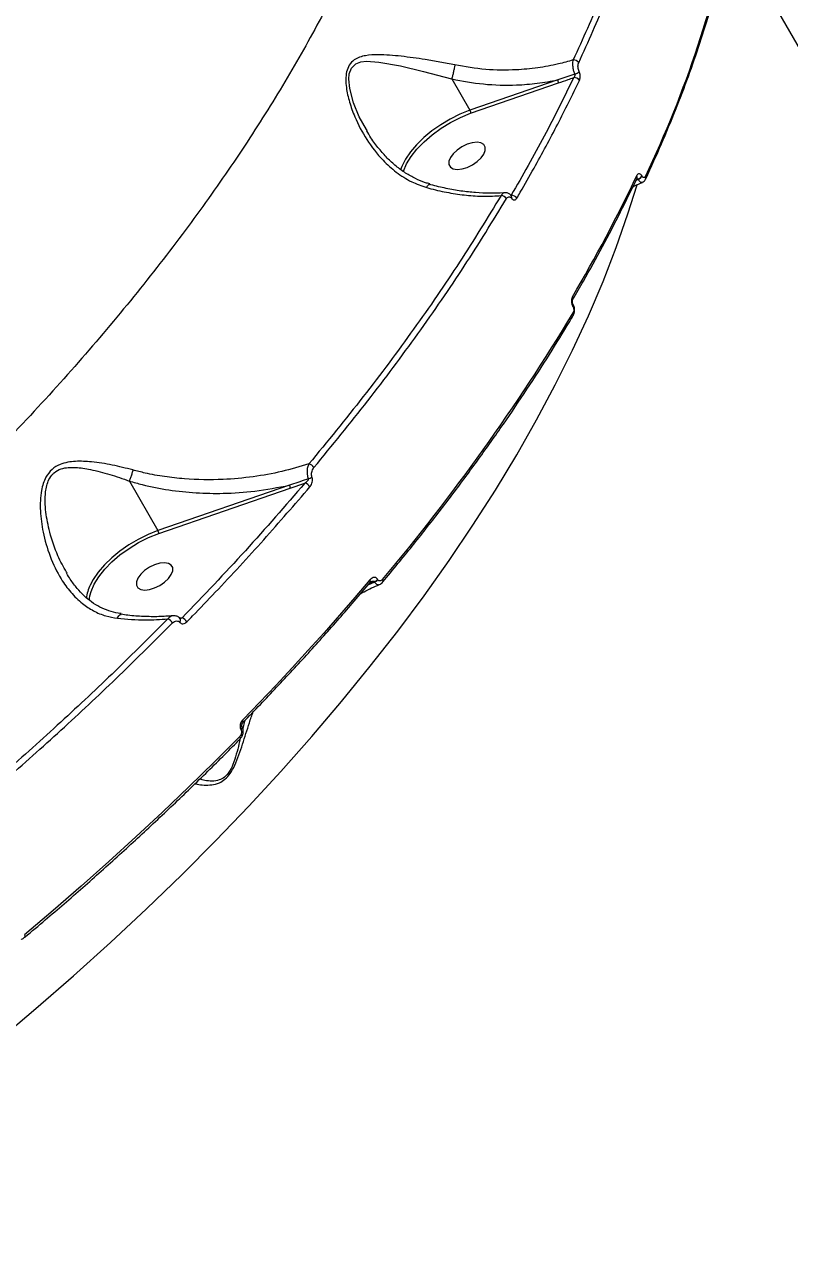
# Model space of a CAD drawing. Header units: millimetres. Extents: x -7447 to 8662, y -5576 to 6370.
# Drawn here: x 1090.2 to 1259.4, y -1217.7 to -945.6 of the extents above; entities that cross this region are included whole.
import ezdxf

# ---------------------------------------------------------------- set-up
doc = ezdxf.new("R2010")
doc.units = ezdxf.units.MM
doc.layers.add('DiKom', color=7, linetype='Continuous')
doc.layers.add('DIKOM_ОБЪЕКТ', color=7, linetype='Continuous')
doc.styles.add('style1', font='arial.ttf', dxfattribs={"width": 0.8})
doc.dimstyles.new('1-50', dxfattribs={"dimtxt": 300, "dimasz": 200, "dimexe": 100, "dimexo": 0, "dimgap": 100, "dimtad": 1, "dimdec": 0, "dimtxsty": 'style1', "dimcen": 0, "dimclrd": 7, "dimclre": 7, "dimadec": 1, "dimazin": 2, "dimtfac": 1, "dimtdec": 0, "dimtmove": 1, "dimatfit": 3, "dimfxl": 0, "dimlwd": 25, "dimlwe": 18, "dimarcsym": 0})

# ---------------------------------------------------------------- blocks, each defined once
blk = doc.blocks.new('*D10')
at = {"color": 7, "linetype": 'Continuous', "lineweight": 18, "transparency": 16777216}
for p, q in [((-5489.75, 240.8), (-5489.75, 4573.49)), ((4778.18, -2126.78), (4778.18, 4573.49))]:
    blk.add_line(p, q, dxfattribs=at)
at = {"color": 7, "linetype": 'Continuous', "lineweight": 25, "transparency": 16777216}
blk.add_line((4578.18, 4473.49), (-5289.75, 4473.49), dxfattribs=at)
at = {"color": 7, "linetype": 'Continuous', "transparency": 16777216}
for points in [[(-5289.75, 4506.82), (-5289.75, 4440.16), (-5489.75, 4473.49)], [(4578.18, 4506.82), (4578.18, 4440.16), (4778.18, 4473.49)]]:
    blk.add_solid(points, dxfattribs=at)
at = {"layer": 'Defpoints', "color": 0, "linetype": 'Continuous', "transparency": 16777216}
for p in [(-5489.75, 4473.49), (-5489.75, 240.8), (4778.18, -2126.78)]:
    blk.add_point(p, dxfattribs=at)
at = {"color": 0, "linetype": 'Continuous', "lineweight": 15, "transparency": 16777216, "insert": (-777.31, 4726.76), "char_height": 300, "attachment_point": 5, "style": 'style1'}
blk.add_mtext('10300', dxfattribs=at)
blk = doc.blocks.new('*D11')
at = {"color": 7, "linetype": 'Continuous', "lineweight": 18, "transparency": 16777216}
for p, q in [((2045.4, 3512.26), (7772.09, 3512.26)), ((-1858.48, -4091.08), (7772.09, -4091.08))]:
    blk.add_line(p, q, dxfattribs=at)
at = {"color": 7, "linetype": 'Continuous', "lineweight": 25, "transparency": 16777216}
blk.add_line((7672.09, -3891.08), (7672.09, 3312.26), dxfattribs=at)
at = {"color": 7, "linetype": 'Continuous', "transparency": 16777216}
for points in [[(7638.76, 3312.26), (7705.42, 3312.26), (7672.09, 3512.26)], [(7638.76, -3891.08), (7705.42, -3891.08), (7672.09, -4091.08)]]:
    blk.add_solid(points, dxfattribs=at)
at = {"layer": 'Defpoints', "color": 0, "linetype": 'Continuous', "transparency": 16777216}
for p in [(2045.4, 3512.26), (7672.09, 3512.26), (-1858.48, -4091.08)]:
    blk.add_point(p, dxfattribs=at)
at = {"color": 0, "linetype": 'Continuous', "lineweight": 15, "transparency": 16777216, "insert": (7418.92, 3.22), "char_height": 300, "attachment_point": 5, "rotation": 90, "style": 'style1'}
blk.add_mtext('7600', dxfattribs=at)
blk = doc.blocks.new('*D12')
at = {"layer": 'Defpoints', "color": 0, "transparency": 16777216}
for p in [(-7446.93, 5919.72), (-7446.93, 736.93), (6905.53, -2412.68)]:
    blk.add_point(p, dxfattribs=at)
at = {"layer": 'DiKom', "color": 7, "lineweight": 18, "transparency": 16777216}
for p, q in [((-7446.93, 736.93), (-7446.93, 6019.72)), ((6905.53, -2412.68), (6905.53, 6019.72))]:
    blk.add_line(p, q, dxfattribs=at)
at = {"layer": 'DiKom', "color": 7, "lineweight": 25, "transparency": 16777216}
blk.add_line((6705.53, 5919.72), (-7246.93, 5919.72), dxfattribs=at)
at = {"layer": 'DiKom', "color": 7, "transparency": 16777216}
for points in [[(-7246.93, 5953.05), (-7246.93, 5886.39), (-7446.93, 5919.72)], [(6705.53, 5953.05), (6705.53, 5886.39), (6905.53, 5919.72)]]:
    blk.add_solid(points, dxfattribs=at)
at = {"layer": 'DiKom', "color": 0, "transparency": 16777216, "insert": (-918.31, 6173), "char_height": 300, "attachment_point": 5, "style": 'style1'}
blk.add_mtext('14300', dxfattribs=at)
blk = doc.blocks.new('*D13')
at = {"layer": 'Defpoints', "color": 0, "transparency": 16777216}
for p in [(2049.72, 5594.27), (-1141.86, -5576.35), (8561.69, -5576.35)]:
    blk.add_point(p, dxfattribs=at)
at = {"layer": 'DiKom', "color": 7, "lineweight": 18, "transparency": 16777216}
for p, q in [((2049.72, 5594.27), (8661.69, 5594.27)), ((-1141.86, -5576.35), (8661.69, -5576.35))]:
    blk.add_line(p, q, dxfattribs=at)
at = {"layer": 'DiKom', "color": 7, "lineweight": 25, "transparency": 16777216}
blk.add_line((8561.69, 5394.27), (8561.69, -5376.35), dxfattribs=at)
at = {"layer": 'DiKom', "color": 7, "transparency": 16777216}
for points in [[(8528.35, 5394.27), (8595.02, 5394.27), (8561.69, 5594.27)], [(8528.35, -5376.35), (8595.02, -5376.35), (8561.69, -5576.35)]]:
    blk.add_solid(points, dxfattribs=at)
at = {"layer": 'DiKom', "color": 0, "transparency": 16777216, "insert": (8308.52, 8.96), "char_height": 300, "attachment_point": 5, "rotation": 90, "style": 'style1'}
blk.add_mtext('11200', dxfattribs=at)

msp = doc.modelspace()

# ---------------------------------------------------------------- linework, layer by layer
at = {"layer": 'DIKOM_ОБЪЕКТ', "color": 7, "linetype": 'Continuous', "lineweight": 15}
for p, q in [((1377.44, -1151.45), (1246.38, -924.46)), ((1184.69, -957.66), (1188.69, -964.58)), ((1208.13, -957.87), (1188.69, -964.58)), ((1188.87, -965.25), (1208.32, -958.53)), ((1165.94, -969.08), (1165.82, -968.86)), ((1226.82, -979.16), (1226.78, -979.1)), ((1225.93, -979.88), (1225.43, -980.15)), ((1225.53, -979.96), (1225.89, -979.82)), ((1225.89, -979.82), (1225.93, -979.88)), ((1197.94, -983.57), (1197.93, -983.55)), ((1211.48, -1007.94), (1211.5, -1007.98)), ((1211.55, -1007.55), (1211.53, -1007.51)), ((1113.35, -1046.61), (1119.67, -1057.57)), ((1148.95, -1048.19), (1152.18, -1047.06)), ((1148.76, -1047.52), (1119.67, -1057.57)), ((1119.86, -1058.24), (1148.95, -1048.19)), ((1099.57, -1067.01), (1099.44, -1066.76)), ((1167.57, -1068.94), (1166.15, -1069.62)), ((1166.47, -1069.24), (1167.53, -1068.86)), ((1167.53, -1068.86), (1167.57, -1068.94)), ((1168.32, -1068.43), (1168.27, -1068.35)), ((1125, -1076.87), (1124.44, -1076.94)), ((1138.05, -1101.6), (1138.06, -1101.62)), ((1138.29, -1100.97), (1138.27, -1100.94))]:
    msp.add_line(p, q, dxfattribs=at)
at = {"layer": 'DIKOM_ОБЪЕКТ', "color": 7, "linetype": 'Continuous', "lineweight": 15, "flags": 128}
for points in [[(1165.82, -968.86), (1164.21, -966), (1162.97, -962.93), (1162.13, -959.78), (1161.92, -957.7), (1162.01, -956.54), (1162.47, -955.25), (1163.45, -954.3), (1164.58, -953.89), (1165.83, -953.75), (1168.54, -953.92), (1173.32, -954.78), (1178.47, -956), (1181.53, -956.79), (1184.67, -957.63), (1184.68, -957.64), (1184.68, -957.64)], [(1188.69, -964.58), (1186.5, -965.46), (1184.34, -966.53), (1182.26, -967.77), (1180.3, -969.15), (1178.5, -970.63), (1176.91, -972.2), (1175.55, -973.81), (1174.46, -975.43), (1173.85, -976.58)], [(1173.97, -978.23), (1174.02, -978.07), (1174.7, -976.46), (1175.69, -974.81), (1176.99, -973.15), (1178.55, -971.53), (1180.34, -969.99), (1182.32, -968.55), (1184.43, -967.27), (1186.64, -966.16), (1188.87, -965.25)], [(1189.25, -976.67), (1190.31, -975.95), (1191.18, -975.13), (1191.8, -974.28), (1192.12, -973.45), (1192.12, -972.72), (1191.79, -972.15), (1191.16, -971.78), (1190.28, -971.65), (1189.23, -971.76), (1188.08, -972.1), (1186.94, -972.65), (1185.89, -973.37), (1185.01, -974.19), (1184.39, -975.05), (1184.07, -975.87), (1184.07, -976.6), (1184.4, -977.17), (1185.03, -977.54), (1185.91, -977.68), (1186.96, -977.57), (1188.11, -977.22), (1189.25, -976.67)], [(1173.85, -976.58), (1173.65, -977.03), (1173.38, -977.76)], [(1084.06, -1170.51), (1092.63, -1163.31), (1101.01, -1156.03), (1109.2, -1148.66), (1117.17, -1141.21), (1124.94, -1133.7), (1132.48, -1126.13), (1139.8, -1118.5), (1146.88, -1110.83), (1153.72, -1103.11), (1160.31, -1095.37), (1166.65, -1087.59), (1172.74, -1079.8), (1178.55, -1072), (1184.1, -1064.19), (1189.37, -1056.39), (1194.36, -1048.6), (1199.06, -1040.82), (1203.48, -1033.07), (1207.6, -1025.35), (1211.43, -1017.67), (1214.95, -1010.04), (1218.17, -1002.46), (1221.08, -994.94), (1223.68, -987.49), (1225.69, -981.08)], [(1104.62, -1071.98), (1104.87, -1071.06), (1105.56, -1069.44), (1106.58, -1067.78), (1107.89, -1066.12), (1109.47, -1064.49), (1111.27, -1062.95), (1113.27, -1061.52), (1115.4, -1060.23), (1117.61, -1059.13), (1119.86, -1058.24)], [(1119.67, -1057.57), (1117.48, -1058.44), (1115.31, -1059.5), (1113.21, -1060.73), (1111.24, -1062.11), (1109.43, -1063.59), (1107.81, -1065.16), (1106.44, -1066.78), (1105.33, -1068.41), (1104.69, -1069.61)], [(1120.09, -1069.71), (1121.14, -1068.99), (1122.01, -1068.17), (1122.63, -1067.31), (1122.96, -1066.49), (1122.95, -1065.76), (1122.62, -1065.19), (1121.99, -1064.82), (1121.12, -1064.68), (1120.06, -1064.79), (1118.92, -1065.14), (1117.77, -1065.69), (1116.72, -1066.41), (1115.85, -1067.23), (1115.23, -1068.09), (1114.9, -1068.91), (1114.91, -1069.64), (1115.24, -1070.21), (1115.87, -1070.58), (1116.74, -1070.71), (1117.8, -1070.6), (1118.94, -1070.26), (1120.09, -1069.71)], [(1166.59, -1068.48), (1163.27, -1072.38), (1159.88, -1076.27), (1156.45, -1080.15), (1152.95, -1084.03), (1149.4, -1087.9), (1145.8, -1091.75), (1142.14, -1095.6), (1138.43, -1099.43)], [(1104.49, -1072.98), (1104.52, -1072.6), (1104.62, -1071.98)], [(1137.79, -1103.1), (1132.21, -1108.71), (1126.51, -1114.28), (1120.71, -1119.82), (1114.8, -1125.33), (1108.79, -1130.79), (1102.67, -1136.22), (1096.46, -1141.61), (1090.16, -1146.96)], [(1137.87, -1103.65), (1137.88, -1103.64), (1137.91, -1103.57), (1137.92, -1103.47), (1137.9, -1103.36), (1137.86, -1103.24), (1137.79, -1103.1)], [(1090.28, -1147.46), (1090.29, -1147.45), (1090.31, -1147.39), (1090.31, -1147.31), (1090.28, -1147.21), (1090.23, -1147.09), (1090.16, -1146.96)]]:
    msp.add_lwpolyline(points, dxfattribs=at)
at = {"layer": 'DIKOM_ОБЪЕКТ', "color": 7, "linetype": 'Continuous', "lineweight": 15}
for centre, radius, start, end in [((1006.26, -873.45), 245.27, 334.455, 349.0156), ((1211.67, -954.77), 1.33, 32.8794, 94.8603), ((1211.83, -958.68), 1.33, 32.6519, 96.6452), ((1211.38, -954.75), 1.94, 285.7359, 320.0962), ((1207.01, -958.53), 1.31, 359.9793, 30.6155), ((915.47, -831.52), 343.47, 329.5039, 334.5668), ((1225.15, -979.36), 0.604, 337.7627, 33.5024), ((1225.39, -978.29), 1.61, 288.2973, 329.8652), ((1225.42, -978.35), 1.61, 288.2916, 329.8708), ((1227.05, -979.55), 0.601, 337.7738, 33.6773), ((1195.59, -984.9), 1.43, 32.1543, 89.2645), ((1197.89, -984.79), 1.41, 31.9709, 91.63), ((1197.49, -983.83), 0.525, 331.2516, 32.7456), ((1210.96, -1006.15), 0.57, 334.259, 35.2772), ((1211.14, -1007.68), 0.425, 322.2665, 24.6), ((1211.16, -1007.72), 0.43, 322.4869, 22.6957), ((821.74, -775.29), 454.69, 319.8695, 329.0113), ((1211.07, -1009.72), 0.572, 334.3148, 35.1399), ((1152.69, -1044.51), 1.74, 30.8278, 76.8544), ((1151.81, -1048.76), 1.73, 30.4713, 77.8847), ((1152.41, -1044.05), 2.14, 284.4443, 309.1985), ((1147.64, -1048.19), 1.31, 359.9826, 30.6146), ((1118.53, -1058.25), 1.33, 0.4532, 30.6126), ((1166.18, -1068.8), 0.52, 332.5246, 38.8705), ((1166.92, -1067.16), 1.81, 289.8154, 318.6962), ((1166.96, -1067.23), 1.81, 289.8273, 318.6844), ((1168.98, -1068.68), 0.527, 332.8302, 38.3365), ((1112.98, -1073.61), 9.2, 154.2352, 173.5729), ((1121.1, -1079.02), 2.06, 30.2447, 68.6083), ((1124, -1077.38), 0.691, 315.5979, 27.757), ((1124.34, -1078.76), 2, 29.963, 70.4889), ((1137.7, -1101.11), 0.593, 305.1267, 16.9227), ((1137.72, -1101.13), 0.596, 305.2279, 16.2859), ((1138.04, -1099.76), 0.511, 335.1352, 40.4731)]:
    msp.add_arc(centre, radius, start, end, dxfattribs=at)
for points, knots in [([(1168.46, -789.68), (1169.71, -791.87), (1172.79, -797.27), (1176.58, -806.52), (1179.9, -817.34), (1182.15, -828.79), (1183.31, -840.83), (1183.35, -853.45), (1182.26, -866.34), (1180.09, -879.45), (1176.88, -892.74), (1172.58, -906.42), (1167.17, -920.48), (1160.63, -934.86), (1153.11, -949.25), (1144.67, -963.59), (1135.37, -977.83), (1125.06, -992.22), (1113.72, -1006.72), (1101.39, -1021.27), (1089.18, -1034.62), (1077.33, -1046.75), (1066.03, -1057.71), (1054.24, -1068.56), (1042.01, -1079.24), (1029.4, -1089.72), (1016.38, -1099.98), (1003, -1110.06), (993.78, -1116.57), (989.16, -1119.83)], [0, 0, 0, 0, 0.026836, 0.066391, 0.105977, 0.145532, 0.186243, 0.226987, 0.267697, 0.307122, 0.346577, 0.386001, 0.426576, 0.467184, 0.507758, 0.547089, 0.58645, 0.625781, 0.666258, 0.706768, 0.747246, 0.778662, 0.810079, 0.841746, 0.873414, 0.904934, 0.936454, 0.968227, 1, 1, 1, 1]), ([(1231.11, -894.25), (1230.26, -898.45), (1228.56, -906.84), (1224.86, -919.8), (1220.31, -933), (1215.76, -944.27), (1212.62, -951.12), (1211.55, -953.45)], [0, 0, 0, 0, 0.220311, 0.440622, 0.663084, 0.885546, 1, 1, 1, 1]), ([(1212.78, -954.05), (1213.85, -951.72), (1216.98, -944.89), (1221.51, -933.69), (1226.07, -920.5), (1229.8, -907.46), (1231.52, -898.97), (1232.38, -894.72)], [0, 0, 0, 0, 0.114456, 0.334766, 0.555076, 0.777538, 1, 1, 1, 1]), ([(1227.61, -979.78), (1228.22, -978.45), (1229.99, -974.6), (1232.72, -968.27), (1235.71, -960.8), (1238.41, -953.39), (1240.84, -946.04), (1242.98, -938.76), (1244.85, -931.55), (1246.2, -925.52), (1246.88, -921.91), (1247.12, -920.64)], [0, 0, 0, 0, 0.065274, 0.189297, 0.313324, 0.437351, 0.561372, 0.685387, 0.809396, 0.933392, 1, 1, 1, 1]), ([(1185.35, -954.54), (1184.25, -954.33), (1182.05, -953.9), (1178.04, -953.23), (1173.4, -952.58), (1169.02, -952.23), (1166.03, -952.38), (1164.26, -952.8), (1162.98, -953.41), (1161.95, -954.48), (1161.37, -956.02), (1161.21, -957.74), (1161.37, -960), (1162.01, -962.81), (1163.42, -966.73), (1165.77, -971.18), (1168.95, -975.29), (1172.38, -978.35), (1175.61, -980.45), (1178.01, -981.28), (1179.14, -981.68)], [0, 0, 0, 0, 0.051566, 0.103895, 0.193807, 0.286397, 0.343698, 0.372759, 0.402467, 0.436678, 0.46711, 0.496461, 0.526971, 0.580376, 0.634946, 0.725167, 0.818123, 0.880203, 0.943889, 1, 1, 1, 1]), ([(1185.35, -954.54), (1185.35, -954.57), (1185.32, -954.79), (1185.23, -955.29), (1185.07, -956.09), (1184.88, -956.93), (1184.75, -957.4), (1184.68, -957.64)], [0, 0, 0, 0, 0.026245, 0.263099, 0.508736, 0.754382, 1, 1, 1, 1]), ([(1211.55, -953.45), (1210.47, -953.76), (1207.92, -954.49), (1203.7, -955.26), (1198.32, -955.76), (1192.12, -955.72), (1187.62, -954.94), (1185.35, -954.54)], [0, 0, 0, 0, 0.130165, 0.308139, 0.488274, 0.740851, 1, 1, 1, 1]), ([(1211.55, -953.45), (1211.54, -953.51), (1211.46, -953.76), (1211.41, -954.3), (1211.46, -955.08), (1211.62, -955.9), (1211.81, -956.37), (1211.91, -956.61)], [0, 0, 0, 0, 0.078077, 0.313979, 0.543197, 0.771087, 1, 1, 1, 1]), ([(1212.87, -955.99), (1212.81, -955.85), (1212.7, -955.56), (1212.62, -955.06), (1212.63, -954.58), (1212.7, -954.25), (1212.77, -954.09), (1212.78, -954.05)], [0, 0, 0, 0, 0.226376, 0.452758, 0.682433, 0.920796, 1, 1, 1, 1]), ([(1184.68, -957.64), (1184.68, -957.64), (1184.68, -957.65), (1184.69, -957.65), (1184.69, -957.66)], [0, 0, 0, 0, 0.412911, 1, 1, 1, 1]), ([(1184.69, -957.66), (1187.03, -958.09), (1191.76, -958.97), (1198.15, -959.09), (1203.64, -958.69), (1206.63, -958.14), (1208.13, -957.87)], [0, 0, 0, 0, 0.300145, 0.608219, 0.803095, 1, 1, 1, 1]), ([(1211.68, -957.36), (1209.56, -961.67), (1205.34, -970.29), (1200.35, -979.01), (1197.85, -983.38)], [0, 0, 0, 0, 0.499449, 1, 1, 1, 1]), ([(1211.91, -956.61), (1211.83, -956.64), (1210.58, -957.06), (1209.32, -957.48), (1208.13, -957.87)], [0, 0, 0, 0, 0.060802, 1, 1, 1, 1]), ([(1208.32, -958.53), (1209.03, -958.29), (1210.15, -957.9), (1211.27, -957.5), (1211.68, -957.36)], [0, 0, 0, 0, 0.638909, 1, 1, 1, 1]), ([(1211.91, -956.61), (1211.92, -956.66), (1211.93, -956.71), (1211.94, -956.82), (1211.92, -956.96), (1211.84, -957.14), (1211.75, -957.28), (1211.69, -957.34), (1211.68, -957.36)], [0, 0, 0, 0, 0.172686, 0.199345, 0.413454, 0.650577, 0.91182, 1, 1, 1, 1]), ([(1212.95, -957.96), (1212.97, -957.92), (1213.04, -957.76), (1213.11, -957.42), (1213.12, -956.93), (1213.04, -956.43), (1212.93, -956.14), (1212.87, -955.99)], [0, 0, 0, 0, 0.079617, 0.319514, 0.549812, 0.774848, 1, 1, 1, 1]), ([(1199.09, -984.04), (1199.35, -983.6), (1200.64, -981.37), (1203.76, -975.9), (1208.23, -967.64), (1211.37, -961.19), (1212.95, -957.96)], [0, 0, 0, 0, 0.050768, 0.253857, 0.626699, 1, 1, 1, 1]), ([(1188.69, -964.58), (1188.71, -964.63), (1188.76, -964.72), (1188.82, -964.88), (1188.86, -965.04), (1188.87, -965.16), (1188.88, -965.22), (1188.87, -965.24), (1188.87, -965.25)], [0, 0, 0, 0, 0.214761, 0.429415, 0.644026, 0.858656, 0.955363, 1, 1, 1, 1]), ([(1179.81, -980.86), (1179.51, -980.78), (1178.41, -980.49), (1176.62, -979.7), (1174.42, -978.49), (1172.33, -976.97), (1170.37, -975.16), (1168.51, -973.06), (1166.99, -971.04), (1166.18, -969.64), (1165.88, -969.11)], [0, 0, 0, 0, 0.050737, 0.179651, 0.314659, 0.45418, 0.596828, 0.742464, 0.902756, 1, 1, 1, 1]), ([(1226.78, -979.1), (1226.74, -979.04), (1226.63, -978.86), (1226.4, -978.66), (1226.12, -978.59), (1225.85, -978.7), (1225.72, -978.92), (1225.65, -979.02)], [0, 0, 0, 0, 0.108281, 0.320411, 0.543054, 0.771578, 1, 1, 1, 1]), ([(1227.55, -979.22), (1227.51, -979.29), (1227.43, -979.43), (1227.25, -979.5), (1227.07, -979.45), (1226.92, -979.32), (1226.84, -979.2), (1226.82, -979.16)], [0, 0, 0, 0, 0.228848, 0.457919, 0.678588, 0.88836, 1, 1, 1, 1]), ([(1179.14, -981.68), (1179.15, -981.64), (1179.22, -981.51), (1179.39, -981.23), (1179.61, -980.98), (1179.73, -980.99), (1179.78, -981)], [0, 0, 0, 0, 0.066222, 0.293474, 0.692734, 1, 1, 1, 1]), ([(1179.14, -981.68), (1179.45, -981.76), (1181.08, -982.21), (1184.04, -982.86), (1187.96, -983.42), (1191.86, -983.66), (1194.35, -983.53), (1195.6, -983.46)], [0, 0, 0, 0, 0.056389, 0.288286, 0.522764, 0.76, 1, 1, 1, 1]), ([(1196.43, -982.81), (1196.33, -982.82), (1195.26, -982.94), (1193.11, -982.96), (1189.98, -982.84), (1186.74, -982.48), (1183.43, -981.88), (1181.1, -981.36), (1179.89, -980.98), (1179.79, -980.95)], [0, 0, 0, 0, 0.020969, 0.210882, 0.402228, 0.594893, 0.788577, 0.982852, 1, 1, 1, 1]), ([(1211.47, -1006.4), (1212.26, -1005.05), (1214.53, -1001.14), (1218.1, -994.69), (1222.08, -987.1), (1224.5, -982.08), (1225.71, -979.59)], [0, 0, 0, 0, 0.14989, 0.434712, 0.719543, 1, 1, 1, 1]), ([(1224.76, -981.52), (1224.89, -981.45), (1225.58, -981.08), (1226.31, -980.78), (1226.91, -980.53)], [0, 0, 0, 0, 0.196487, 1, 1, 1, 1]), ([(1225.71, -979.59), (1225.71, -979.59), (1225.71, -979.57), (1225.71, -979.58), (1225.71, -979.58)], [0, 0, 0, 0, 0.098799, 1, 1, 1, 1]), ([(1225.73, -979.7), (1225.76, -979.71), (1225.81, -979.73), (1225.86, -979.77), (1225.88, -979.8), (1225.89, -979.82)], [0, 0, 0, 0, 0.511551, 0.671549, 1, 1, 1, 1]), ([(1225.93, -979.88), (1225.98, -979.96), (1226.14, -980.2), (1226.43, -980.46), (1226.71, -980.58), (1226.84, -980.51), (1226.88, -980.48)], [0, 0, 0, 0, 0.16998, 0.48962, 0.823168, 1, 1, 1, 1]), ([(1226.89, -980.5), (1227.01, -980.43), (1227.27, -980.29), (1227.5, -980.02), (1227.57, -979.83), (1227.6, -979.77)], [0, 0, 0, 0, 0.392126, 0.824457, 1, 1, 1, 1]), ([(1195.6, -983.46), (1192.6, -988.37), (1186.59, -998.2), (1176.35, -1013.04), (1165.3, -1027.94), (1157.16, -1037.86), (1153.09, -1042.82)], [0, 0, 0, 0, 0.248594, 0.49719, 0.748596, 1, 1, 1, 1]), ([(1154.19, -1043.62), (1158.22, -1038.71), (1166.29, -1028.87), (1177.34, -1014), (1187.66, -999.07), (1193.75, -989.11), (1196.8, -984.13)], [0, 0, 0, 0, 0.248594, 0.49719, 0.748595, 1, 1, 1, 1]), ([(1196.43, -982.83), (1196.43, -982.83), (1196.27, -982.8), (1195.96, -982.98), (1195.72, -983.3), (1195.6, -983.46)], [0, 0, 0, 0, 0.008567, 0.504099, 1, 1, 1, 1]), ([(1197.91, -983.57), (1197.8, -983.43), (1197.55, -983.11), (1197.02, -982.84), (1196.62, -982.84), (1196.44, -982.84)], [0, 0, 0, 0, 0.306891, 0.694549, 1, 1, 1, 1]), ([(1196.8, -984.13), (1196.87, -984.03), (1197.02, -983.83), (1197.31, -983.72), (1197.62, -983.78), (1197.83, -983.94), (1197.93, -984.07), (1197.95, -984.09)], [0, 0, 0, 0, 0.237766, 0.47551, 0.713499, 0.951531, 1, 1, 1, 1]), ([(1197.95, -984.09), (1197.96, -984.11), (1198.07, -984.23), (1198.28, -984.39), (1198.58, -984.45), (1198.87, -984.34), (1199.01, -984.14), (1199.09, -984.04)], [0, 0, 0, 0, 0.047885, 0.285591, 0.523615, 0.761755, 1, 1, 1, 1]), ([(1211.43, -1005.82), (1211.37, -1005.95), (1211.25, -1006.2), (1211.18, -1006.69), (1211.21, -1007.2), (1211.32, -1007.63), (1211.43, -1007.85), (1211.48, -1007.94)], [0, 0, 0, 0, 0.215052, 0.429985, 0.64473, 0.859225, 1, 1, 1, 1]), ([(1211.53, -1007.5), (1211.52, -1007.48), (1211.49, -1007.43), (1211.44, -1007.29), (1211.39, -1007.08), (1211.38, -1006.85), (1211.4, -1006.63), (1211.43, -1006.49), (1211.47, -1006.41), (1211.47, -1006.41), (1211.47, -1006.4)], [0, 0, 0, 0, 0.088819, 0.220716, 0.368851, 0.532655, 0.696991, 0.833812, 0.957674, 1, 1, 1, 1]), ([(1211.5, -1007.98), (1211.53, -1008.04), (1211.61, -1008.18), (1211.68, -1008.48), (1211.7, -1008.82), (1211.65, -1009.14), (1211.57, -1009.31), (1211.53, -1009.39)], [0, 0, 0, 0, 0.142286, 0.357086, 0.571536, 0.785671, 1, 1, 1, 1]), ([(1211.57, -1009.96), (1211.6, -1009.91), (1211.76, -1009.69), (1211.88, -1009.17), (1211.88, -1008.44), (1211.75, -1007.85), (1211.57, -1007.61), (1211.54, -1007.56)], [0, 0, 0, 0, 0.078035, 0.332847, 0.624828, 0.930415, 1, 1, 1, 1]), ([(1169.44, -1068.92), (1170.56, -1067.57), (1173.81, -1063.66), (1179.01, -1057.18), (1184.96, -1049.47), (1190.67, -1041.74), (1196.15, -1034.02), (1201.38, -1026.29), (1206.27, -1018.71), (1209.61, -1013.27), (1211.32, -1010.41), (1211.58, -1009.97)], [0, 0, 0, 0, 0.06884, 0.199647, 0.33046, 0.461276, 0.592097, 0.722921, 0.853749, 0.977696, 1, 1, 1, 1]), ([(1114.11, -1044.15), (1112.59, -1043.77), (1109.51, -1042.99), (1105.29, -1042.32), (1102.01, -1042.17), (1099.69, -1042.42), (1097.89, -1042.91), (1096.15, -1043.94), (1094.64, -1045.91), (1093.89, -1048.38), (1093.61, -1050.93), (1093.63, -1054.04), (1094.2, -1058.22), (1095.68, -1063.34), (1097.82, -1067.8), (1100.32, -1071.27), (1102.73, -1073.64), (1105.38, -1075.39), (1107.98, -1076.51), (1109.83, -1076.82), (1110.69, -1076.97)], [0, 0, 0, 0, 0.075314, 0.152119, 0.213186, 0.244132, 0.275685, 0.312983, 0.350601, 0.401223, 0.437877, 0.474586, 0.550791, 0.640339, 0.732647, 0.793, 0.85494, 0.904776, 0.956104, 1, 1, 1, 1]), ([(1099.44, -1066.76), (1098.77, -1065.58), (1097.2, -1062.8), (1095.76, -1058.25), (1094.74, -1053.49), (1094.63, -1049.98), (1095.03, -1047.59), (1095.52, -1046.18), (1096.14, -1045.26), (1097.05, -1044.42), (1098.18, -1043.85), (1099.82, -1043.57), (1101.97, -1043.58), (1105.03, -1044.06), (1109.01, -1045.1), (1111.88, -1046.07), (1113.34, -1046.6), (1113.34, -1046.6)], [0, 0, 0, 0, 0.098004, 0.230436, 0.33694, 0.442753, 0.476779, 0.510678, 0.551357, 0.559289, 0.607878, 0.650468, 0.693222, 0.779736, 0.889795, 0.999884, 1, 1, 1, 1]), ([(1114.11, -1044.15), (1114.1, -1044.2), (1114.03, -1044.49), (1113.87, -1045.09), (1113.61, -1045.92), (1113.43, -1046.37), (1113.34, -1046.6)], [0, 0, 0, 0, 0.054507, 0.376743, 0.688366, 1, 1, 1, 1]), ([(1153.09, -1042.82), (1151.09, -1043.41), (1147.09, -1044.61), (1140.7, -1045.75), (1133.49, -1046.42), (1126.89, -1046.32), (1121.14, -1045.68), (1117.33, -1044.99), (1115.02, -1044.39), (1114.11, -1044.15)], [0, 0, 0, 0, 0.161025, 0.323857, 0.493661, 0.708325, 0.818539, 0.928738, 1, 1, 1, 1]), ([(1153.09, -1042.82), (1153.02, -1042.95), (1152.84, -1043.3), (1152.68, -1043.96), (1152.64, -1044.72), (1152.71, -1045.47), (1152.86, -1045.91), (1152.94, -1046.13)], [0, 0, 0, 0, 0.15764, 0.393183, 0.599147, 0.796728, 1, 1, 1, 1]), ([(1153.76, -1045.71), (1153.72, -1045.58), (1153.63, -1045.31), (1153.65, -1044.84), (1153.76, -1044.36), (1153.95, -1043.94), (1154.12, -1043.71), (1154.19, -1043.62)], [0, 0, 0, 0, 0.192065, 0.383605, 0.590224, 0.834072, 1, 1, 1, 1]), ([(1113.34, -1046.6), (1113.34, -1046.6), (1113.34, -1046.61), (1113.34, -1046.61), (1113.35, -1046.61), (1113.35, -1046.61)], [0, 0, 0, 0, 0.340186, 0.791303, 1, 1, 1, 1]), ([(1113.35, -1046.61), (1114.29, -1046.88), (1117.15, -1047.7), (1122.08, -1048.65), (1128.1, -1049.28), (1134.47, -1049.4), (1141.43, -1048.95), (1146.23, -1048.01), (1148.76, -1047.52)], [0, 0, 0, 0, 0.082296, 0.249507, 0.417299, 0.584654, 0.780207, 1, 1, 1, 1]), ([(1152.18, -1047.06), (1147.86, -1052.06), (1139.21, -1062.07), (1129.74, -1071.93), (1125, -1076.87)], [0, 0, 0, 0, 0.499272, 1, 1, 1, 1]), ([(1152.94, -1046.13), (1152.8, -1046.17), (1151.41, -1046.65), (1150.01, -1047.11), (1148.76, -1047.52)], [0, 0, 0, 0, 0.102919, 1, 1, 1, 1]), ([(1152.94, -1046.13), (1152.94, -1046.16), (1152.95, -1046.21), (1152.91, -1046.33), (1152.82, -1046.49), (1152.64, -1046.7), (1152.41, -1046.9), (1152.25, -1047.01), (1152.18, -1047.06)], [0, 0, 0, 0, 0.078947, 0.13566, 0.302927, 0.51904, 0.802356, 1, 1, 1, 1]), ([(1153.31, -1047.88), (1153.38, -1047.78), (1153.56, -1047.55), (1153.76, -1047.11), (1153.87, -1046.61), (1153.88, -1046.12), (1153.8, -1045.85), (1153.76, -1045.71)], [0, 0, 0, 0, 0.165516, 0.412033, 0.620063, 0.809717, 1, 1, 1, 1]), ([(1126.07, -1077.76), (1126.49, -1077.32), (1128.61, -1075.15), (1134.39, -1069.11), (1143.19, -1059.61), (1149.93, -1051.79), (1153.31, -1047.88)], [0, 0, 0, 0, 0.044143, 0.220721, 0.610016, 1, 1, 1, 1]), ([(1111.56, -1075.94), (1111.32, -1075.91), (1110.37, -1075.81), (1108.78, -1075.34), (1106.81, -1074.52), (1104.97, -1073.41), (1103.31, -1072.02), (1101.73, -1070.31), (1100.43, -1068.66), (1099.74, -1067.48), (1099.49, -1067.04)], [0, 0, 0, 0, 0.045551, 0.182624, 0.323176, 0.465106, 0.605951, 0.747235, 0.906669, 1, 1, 1, 1]), ([(1138.51, -1099.98), (1139.79, -1098.66), (1143.51, -1094.83), (1149.51, -1088.46), (1156.43, -1080.85), (1162.12, -1074.37), (1165.47, -1070.43), (1166.65, -1069.04)], [0, 0, 0, 0, 0.129323, 0.375044, 0.620776, 0.866514, 1, 1, 1, 1]), ([(1168.27, -1068.35), (1168.24, -1068.3), (1168.13, -1068.13), (1167.87, -1067.95), (1167.48, -1067.9), (1167.02, -1068.05), (1166.74, -1068.32), (1166.59, -1068.48)], [0, 0, 0, 0, 0.079625, 0.275754, 0.470816, 0.71053, 1, 1, 1, 1]), ([(1166.65, -1069.05), (1166.66, -1069.03), (1166.73, -1068.94), (1166.84, -1068.87), (1166.86, -1068.86), (1166.87, -1068.85)], [0, 0, 0, 0, 0.124677, 0.662656, 1, 1, 1, 1]), ([(1166.88, -1068.86), (1166.94, -1068.83), (1167.09, -1068.78), (1167.27, -1068.75), (1167.41, -1068.77), (1167.49, -1068.8), (1167.52, -1068.84), (1167.53, -1068.86)], [0, 0, 0, 0, 0.291099, 0.634038, 0.775855, 0.905847, 1, 1, 1, 1]), ([(1167.57, -1068.94), (1167.62, -1069), (1167.76, -1069.22), (1168.05, -1069.46), (1168.39, -1069.59), (1168.59, -1069.51), (1168.69, -1069.47)], [0, 0, 0, 0, 0.134669, 0.443456, 0.739387, 1, 1, 1, 1]), ([(1169.39, -1068.35), (1169.29, -1068.45), (1169.11, -1068.63), (1168.82, -1068.72), (1168.57, -1068.69), (1168.41, -1068.57), (1168.34, -1068.46), (1168.32, -1068.43)], [0, 0, 0, 0, 0.302586, 0.534715, 0.72553, 0.917096, 1, 1, 1, 1]), ([(1168.7, -1069.48), (1168.84, -1069.42), (1169.12, -1069.28), (1169.32, -1069.03), (1169.42, -1068.89)], [0, 0, 0, 0, 0.481816, 1, 1, 1, 1]), ([(1164.59, -1071.45), (1164.82, -1071.33), (1166.13, -1070.6), (1167.54, -1070), (1168.7, -1069.5)], [0, 0, 0, 0, 0.173335, 1, 1, 1, 1]), ([(1121.86, -1077.1), (1118.02, -1080.94), (1110.34, -1088.61), (1098.21, -1099.98), (1085.66, -1111.24), (1076.93, -1118.6), (1072.56, -1122.29)], [0, 0, 0, 0, 0.249097, 0.498195, 0.749097, 1, 1, 1, 1]), ([(1110.69, -1076.97), (1110.7, -1076.94), (1110.8, -1076.72), (1111.01, -1076.38), (1111.3, -1076.11), (1111.47, -1076.14), (1111.54, -1076.15)], [0, 0, 0, 0, 0.059022, 0.378513, 0.74578, 1, 1, 1, 1]), ([(1110.69, -1076.97), (1112.77, -1077.15), (1116.6, -1077.49), (1120.21, -1077.22), (1121.86, -1077.1)], [0, 0, 0, 0, 0.542553, 1, 1, 1, 1]), ([(1122.98, -1076.41), (1121.95, -1076.49), (1119.83, -1076.65), (1116.48, -1076.59), (1113.7, -1076.41), (1112.02, -1076.16), (1111.53, -1076.09)], [0, 0, 0, 0, 0.284653, 0.580144, 0.876313, 1, 1, 1, 1]), ([(1122.99, -1076.43), (1122.79, -1076.46), (1122.38, -1076.54), (1122.04, -1076.9), (1121.86, -1077.1)], [0, 0, 0, 0, 0.473427, 1, 1, 1, 1]), ([(1124.59, -1077.08), (1124.47, -1076.95), (1124.18, -1076.62), (1123.58, -1076.39), (1123.14, -1076.43), (1122.97, -1076.44)], [0, 0, 0, 0, 0.285527, 0.715987, 1, 1, 1, 1]), ([(1125, -1076.87), (1124.92, -1076.92), (1124.77, -1076.99), (1124.61, -1077.02), (1124.54, -1077.03)], [0, 0, 0, 0, 0.558348, 1, 1, 1, 1]), ([(1073.48, -1123.27), (1077.83, -1119.61), (1086.52, -1112.28), (1099.06, -1101.02), (1111.26, -1089.6), (1119.01, -1081.85), (1122.89, -1077.98)], [0, 0, 0, 0, 0.249097, 0.498193, 0.749096, 1, 1, 1, 1]), ([(1122.89, -1077.98), (1123.02, -1077.87), (1123.29, -1077.64), (1123.76, -1077.52), (1124.18, -1077.59), (1124.4, -1077.78), (1124.5, -1077.87)], [0, 0, 0, 0, 0.263257, 0.526648, 0.781353, 1, 1, 1, 1]), ([(1124.5, -1077.87), (1124.59, -1077.95), (1124.8, -1078.14), (1125.22, -1078.21), (1125.67, -1078.1), (1125.94, -1077.87), (1126.07, -1077.76)], [0, 0, 0, 0, 0.221412, 0.474438, 0.737283, 1, 1, 1, 1]), ([(1127.88, -1113.56), (1128.03, -1113.6), (1128.59, -1113.76), (1129.86, -1113.89), (1131.49, -1113.87), (1133.09, -1113.5), (1134.53, -1112.65), (1135.75, -1111.29), (1136.77, -1109.38), (1137.63, -1107.17), (1138.68, -1103.99), (1139.66, -1100.72), (1140.47, -1098.45), (1140.76, -1097.65)], [0, 0, 0, 0, 0.037471, 0.140986, 0.244312, 0.335391, 0.400245, 0.466042, 0.539422, 0.625622, 0.714159, 0.898984, 1, 1, 1, 1]), ([(1138.06, -1101.62), (1138.1, -1101.71), (1138.18, -1101.88), (1138.19, -1102.21), (1138.13, -1102.55), (1137.99, -1102.87), (1137.86, -1103.03), (1137.79, -1103.1)], [0, 0, 0, 0, 0.195208, 0.39014, 0.593307, 0.811156, 1, 1, 1, 1]), ([(1138.43, -1099.43), (1138.34, -1099.54), (1138.14, -1099.77), (1137.94, -1100.23), (1137.85, -1100.73), (1137.87, -1101.21), (1137.99, -1101.47), (1138.05, -1101.6)], [0, 0, 0, 0, 0.189029, 0.404528, 0.606861, 0.80337, 1, 1, 1, 1]), ([(1137.86, -1103.63), (1137.99, -1103.49), (1138.29, -1103.15), (1138.54, -1102.45), (1138.56, -1101.7), (1138.44, -1101.19), (1138.29, -1100.99), (1138.28, -1100.97)], [0, 0, 0, 0, 0.201158, 0.477753, 0.736711, 0.976102, 1, 1, 1, 1]), ([(1138.27, -1100.94), (1138.27, -1100.94), (1138.27, -1100.93), (1138.24, -1100.88), (1138.22, -1100.77), (1138.22, -1100.62), (1138.25, -1100.44), (1138.32, -1100.25), (1138.41, -1100.08), (1138.48, -1100.01), (1138.51, -1099.98)], [0, 0, 0, 0, 0.02099, 0.143983, 0.259757, 0.380859, 0.523437, 0.682965, 0.868789, 1, 1, 1, 1]), ([(1138.88, -1099.59), (1138.84, -1099.74), (1138.68, -1100.3), (1138.54, -1100.92), (1138.43, -1101.38)], [0, 0, 0, 0, 0.26116, 1, 1, 1, 1]), ([(1090.28, -1147.46), (1091.76, -1146.21), (1096.07, -1142.59), (1103.06, -1136.53), (1111.2, -1129.26), (1119.16, -1121.93), (1126.93, -1114.53), (1133.14, -1108.43), (1136.74, -1104.79), (1137.87, -1103.65)], [0, 0, 0, 0, 0.087977, 0.25513, 0.422289, 0.589452, 0.756617, 0.923785, 1, 1, 1, 1]), ([(1137.9, -1103.58), (1137.8, -1103.99), (1137.53, -1105.1), (1137.03, -1107.03), (1136.37, -1109.14), (1135.53, -1110.9), (1134.8, -1111.77), (1134.07, -1112.38), (1133.06, -1112.89), (1131.58, -1113.04), (1130.14, -1112.88), (1129.3, -1112.63), (1128.94, -1112.52)], [0, 0, 0, 0, 0.072336, 0.197887, 0.325693, 0.427265, 0.501647, 0.516326, 0.605373, 0.735098, 0.883981, 1, 1, 1, 1]), ([(1089.4, -1147.99), (1089.44, -1147.98), (1089.72, -1147.89), (1090.01, -1147.69), (1090.24, -1147.49), (1090.28, -1147.46)], [0, 0, 0, 0, 0.113164, 0.876961, 1, 1, 1, 1])]:
    msp.add_open_spline(points, degree=3, knots=knots, dxfattribs=at)

# ---------------------------------------------------------------- dimensions: what is measured, and where the dimension line sits
at = {"color": 7, "linetype": 'Continuous', "lineweight": 15}
for base, p1, p2, angle, text, picture, middle in [((-5489.75, 4473.49), (4778.18, -2126.78), (-5489.75, 240.8), 180, '10300', '*D10', (-777.31, 4473.49)), ((7672.09, 3512.26), (-1858.48, -4091.08), (2045.4, 3512.26), 270, '7600', '*D11', (7672.09, 3.22))]:
    dim = msp.add_linear_dim(base=base, p1=p1, p2=p2, angle=angle, text=text, dimstyle='1-50', dxfattribs=at)
    dim.commit()
    dim.dimension.update_dxf_attribs({"geometry": picture, "text_midpoint": middle, "dimtype": 160})
at = {"layer": 'DiKom'}
for base, p1, p2, angle, text, picture, middle in [((-7446.93, 5919.72), (6905.53, -2412.68), (-7446.93, 736.93), 180, '14300', '*D12', (-918.31, 5919.72)), ((8561.69, -5576.35), (2049.72, 5594.27), (-1141.86, -5576.35), 270, '11200', '*D13', (8561.69, 8.96))]:
    dim = msp.add_linear_dim(base=base, p1=p1, p2=p2, angle=angle, text=text, dimstyle='1-50', dxfattribs=at)
    dim.commit()
    dim.dimension.update_dxf_attribs({"geometry": picture, "text_midpoint": middle, "dimtype": 160})

doc.saveas('drawing.dxf')
